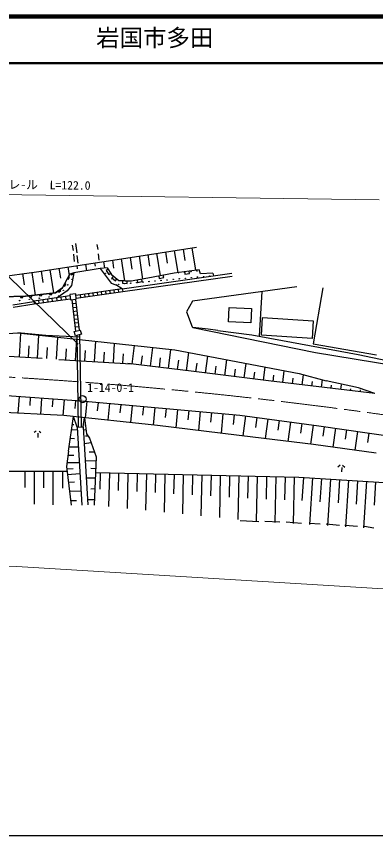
# Model space of a CAD drawing. Units: millimetres, scale not verified. Extents: x 40000 to 680000, y 20000 to 380000.
# Drawn here: x 388002 to 464650, y 205000 to 380000 of the extents above; entities that cross this region are included whole.
import ezdxf
from ezdxf.enums import TextEntityAlignment as Align

# ---------------------------------------------------------------- set-up
doc = ezdxf.new("R2010")
doc.units = ezdxf.units.MM
doc.header["$LTSCALE"] = 1000
doc.linetypes.add('CHAIN', pattern=[18.5, 12, -1.5, 3.5, -1.5])
for name, color, linetype, lineweight in [('M-BGD', 7, 'Continuous', 25), ('M-BMK', 2, 'CHAIN', 13), ('M-BMK-SRVR', 3, 'Continuous', 25), ('M-STR-HTXT', 7, 'Continuous', 13), ('M-TTL', 2, 'Continuous', 140), ('M-TTL-BAND', 7, 'Continuous', 25), ('M-TTL-LINE', 7, 'Continuous', 50), ('M-TTL-TXT', 7, 'Continuous', 13)]:
    doc.layers.add(name, color=color, linetype=linetype, lineweight=lineweight)
doc.styles.add('ＭＳ ゴシック', font='')
doc.styles.get('ＭＳ ゴシック').set_extended_font_data('MS Gothic')

# ---------------------------------------------------------------- blocks, each defined once
blk = doc.blocks.new('BUHIN1')
at = {"color": 3, "linetype": 'Continuous', "lineweight": 25}
for radius in [750, 22.5]:
    blk.add_circle((0, 0), radius, dxfattribs=at)
blk = doc.blocks.new('BUHIN5')
at = {"color": 7, "linetype": 'Continuous', "lineweight": 25}
blk.add_lwpolyline([(-55, -497), (442, -552), (552, 442), (55, 497)], dxfattribs=at)
blk = doc.blocks.new('BUHIN6')
at = {"color": 7, "linetype": 'Continuous', "lineweight": 25}
blk.add_lwpolyline([(-27, -249), (221, -276), (276, 221), (27, 249)], dxfattribs=at)

msp = doc.modelspace()

# ---------------------------------------------------------------- linework, layer by layer
at = {"layer": 'M-BGD'}
for p, q in [((399936, 331124), (400105, 330024)), ((400613, 331463), (400867, 329516)), ((405185, 331294), (405354, 330193)), ((400190, 329177), (400359, 327653)), ((405439, 329262), (405608, 327907)), ((413228, 328669), (426399, 330708)), ((416051, 329106), (416429, 326661)), ((417932, 329397), (418681, 324560)), ((419814, 329688), (420184, 327296)), ((421695, 329980), (422432, 325218)), ((423577, 330271), (423947, 327879)), ((425458, 330562), (426202, 325757)), ((392316, 325452), (413228, 328669)), ((400867, 328923), (401121, 327314)), ((404673, 327353), (404780, 326660)), ((406575, 327645), (406792, 326232)), ((408476, 327938), (408739, 326227)), ((410377, 328230), (411103, 323508)), ((412278, 328523), (412662, 326025)), ((414169, 328815), (414934, 323873)), ((393267, 325598), (393645, 323142)), ((395168, 325891), (395934, 320911)), ((397069, 326183), (397397, 324049)), ((398970, 326476), (399255, 324625)), ((405862, 326129), (400274, 325198)), ((400871, 326768), (400982, 326051)), ((402772, 327061), (402989, 325650)), ((407386, 326298), (405862, 326129)), ((405862, 326129), (408233, 322996)), ((407386, 326298), (408318, 324859)), ((427029, 325875), (421695, 325113)), ((427029, 325875), (421695, 325113)), ((427283, 325028), (427029, 325875)), ((364206, 321642), (392316, 325452)), ((389305, 325044), (389633, 322624)), ((391312, 325316), (391973, 320442)), ((397819, 321980), (399428, 324944)), ((399428, 324944), (400274, 325198)), ((400274, 325198), (399428, 324944)), ((400274, 325198), (399766, 322488)), ((408318, 324859), (409842, 323589)), ((410604, 321812), (433972, 325114)), ((410688, 321218), (434056, 324520)), ((416022, 324097), (412466, 323420)), ((421695, 325113), (416022, 324097)), ((429908, 325113), (427283, 325028)), ((429908, 325113), (430065, 324562)), ((399766, 322488), (398835, 321388)), ((399766, 322488), (398835, 321388)), ((408233, 322996), (409249, 322658)), ((410604, 321812), (409249, 322658)), ((409842, 323589), (412466, 323420)), ((412466, 323420), (409842, 323589)), ((447857, 322234), (425590, 319186)), ((389945, 320202), (396380, 320964)), ((396380, 320964), (389945, 320202)), ((399426, 320288), (391724, 319188)), ((396380, 320964), (397819, 321980)), ((397819, 321980), (396380, 320964)), ((398835, 321388), (396724, 319902)), ((400666, 320715), (399395, 320586)), ((399395, 320586), (399512, 319440)), ((400783, 319570), (400666, 320715)), ((410602, 321812), (400701, 320374)), ((400762, 319776), (410688, 321218)), ((401601, 320504), (401687, 319911)), ((402501, 320635), (402587, 320041)), ((403401, 320766), (403487, 320172)), ((404301, 320897), (404388, 320303)), ((405201, 321027), (405288, 320434)), ((406102, 321158), (406188, 320564)), ((407002, 321289), (407088, 320695)), ((407902, 321420), (407988, 320826)), ((408802, 321550), (408888, 320957)), ((409702, 321681), (409788, 321087)), ((410604, 321812), (410688, 321218)), ((440401, 321213), (439780, 311696)), ((453399, 321994), (451296, 310076)), ((384865, 320118), (389945, 320202)), ((389945, 320202), (384865, 320118)), ((387262, 318413), (391734, 319088)), ((387320, 317916), (391808, 318594)), ((391724, 319188), (391808, 318594)), ((391808, 318594), (399487, 319690)), ((392686, 319326), (392771, 318732)), ((393649, 319463), (393734, 318869)), ((394612, 319600), (394697, 319006)), ((395575, 319738), (395659, 319144)), ((396537, 319875), (396622, 319281)), ((397500, 320013), (397585, 319419)), ((398463, 320150), (398548, 319556)), ((399512, 319440), (400783, 319570)), ((399838, 319473), (400615, 312735)), ((399934, 318636), (400729, 318728)), ((400634, 319554), (401396, 312944)), ((425590, 319186), (424320, 316900)), ((400030, 317810), (400824, 317902)), ((400125, 316984), (400920, 317076)), ((424320, 316900), (425505, 313683)), ((433274, 314742), (433404, 317791)), ((433404, 317791), (438134, 317590)), ((438134, 317590), (438004, 314541)), ((400220, 316157), (401015, 316249)), ((400316, 315331), (401110, 315423)), ((440269, 311924), (440521, 315698)), ((440521, 315698), (451353, 314976)), ((400411, 314505), (401206, 314597)), ((400506, 313679), (401301, 313770)), ((425505, 313683), (425674, 313514)), ((425674, 313514), (451836, 308180)), ((428892, 313175), (425674, 313514)), ((438004, 314541), (433274, 314742)), ((451353, 314976), (451101, 311202)), ((360817, 310651), (388336, 312413)), ((394263, 311820), (388336, 312413)), ((388336, 312413), (410011, 310042)), ((388631, 307236), (388932, 312348)), ((392521, 307007), (392811, 311924)), ((401460, 311482), (394263, 311820)), ((400359, 312667), (401629, 313006)), ((400604, 311750), (400359, 312667)), ((401874, 312089), (400604, 311750)), ((400867, 311820), (401209, 292278)), ((401465, 311980), (401808, 292314)), ((401629, 313006), (401874, 312089)), ((431008, 312921), (428892, 313175)), ((431008, 312921), (438205, 311990)), ((438205, 311990), (460896, 307756)), ((451101, 311202), (440269, 311924)), ((396538, 306767), (396822, 311485)), ((400597, 306523), (400869, 311042)), ((404656, 306279), (404916, 310599)), ((408715, 306035), (408962, 310157)), ((410011, 310042), (421780, 308772)), ((451296, 310076), (464867, 307681)), ((393494, 306950), (374041, 308094)), ((390576, 307121), (390724, 309629)), ((394509, 306889), (394653, 309297)), ((398568, 306645), (398706, 308954)), ((402626, 306401), (402759, 308611)), ((406685, 306157), (406812, 308267)), ((412725, 305734), (413209, 309697)), ((416590, 305261), (417081, 309279)), ((420454, 304789), (420952, 308861)), ((421780, 308772), (448365, 303692)), ((424319, 304317), (424793, 308196)), ((451836, 308180), (484772, 302846)), ((397057, 306740), (412466, 305809)), ((410744, 305913), (410865, 307925)), ((414657, 305498), (414901, 307493)), ((418522, 305025), (418769, 307048)), ((422387, 304553), (422632, 306558)), ((428377, 303810), (428831, 307425)), ((432500, 303292), (432921, 306643)), ((460896, 307756), (482570, 303269)), ((425285, 304199), (411759, 305852)), ((426316, 304069), (426551, 305942)), ((430438, 303551), (430657, 305293)), ((434561, 303033), (434763, 304643)), ((436622, 302774), (437010, 305862)), ((440745, 302257), (441100, 305080)), ((441776, 302127), (425285, 304199)), ((438684, 302516), (438869, 303993)), ((442806, 302006), (442965, 303350)), ((444868, 301763), (445167, 304303)), ((448365, 303692), (454122, 302168)), ((448991, 301278), (449247, 303459)), ((464452, 299459), (441776, 302127)), ((446929, 301521), (447070, 302717)), ((451052, 301036), (451163, 301979)), ((453114, 300793), (453301, 302385)), ((460980, 300644), (454122, 302168)), ((455175, 300551), (455252, 301201)), ((457237, 300308), (457356, 301320)), ((372927, 299967), (401798, 297850)), ((459299, 300065), (459341, 300427)), ((464452, 299459), (460980, 300644)), ((461360, 299823), (461411, 300257)), ((463422, 299580), (463430, 299653)), ((388566, 298820), (388302, 295226)), ((390972, 298644), (390842, 296873)), ((393378, 298468), (393122, 294977)), ((395784, 298291), (395657, 296572)), ((398189, 298115), (397941, 294729)), ((400595, 297938), (400469, 296212)), ((401798, 297850), (435665, 294802)), ((403008, 297741), (402693, 294238)), ((405427, 297523), (405268, 295753)), ((407846, 297306), (407524, 293726)), ((410265, 297088), (410102, 295279)), ((412684, 296870), (412355, 293214)), ((415103, 296653), (414937, 294805)), ((417522, 296435), (417186, 292702)), ((419941, 296217), (419771, 294321)), ((422360, 295999), (422012, 292133)), ((424779, 295782), (424602, 293812)), ((398158, 294718), (378430, 295734)), ((418139, 292601), (398158, 294718)), ((399089, 287098), (400190, 294503)), ((400952, 292262), (400190, 294503)), ((402250, 292341), (402543, 294254)), ((402543, 294254), (402984, 290823)), ((427199, 295564), (426837, 291550)), ((429618, 295346), (429434, 293303)), ((432037, 295129), (431662, 290967)), ((434456, 294911), (434265, 292793)), ((435665, 294802), (452514, 292516)), ((436869, 294639), (436295, 290408)), ((439276, 294312), (438991, 292214)), ((399939, 292810), (400235, 292793)), ((400952, 292262), (402250, 292341)), ((400952, 292262), (401968, 275583)), ((402250, 292341), (403266, 275662)), ((402747, 292670), (402623, 292654)), ((438459, 290146), (418139, 292601)), ((441683, 293986), (441117, 289816)), ((444090, 293659), (443809, 291588)), ((446497, 293332), (445938, 289217)), ((448904, 293006), (448626, 290962)), ((451311, 292679), (450760, 288618)), ((452514, 292516), (469108, 290146)), ((453700, 292347), (453411, 290323)), ((392231, 291416), (391808, 291077)), ((392570, 290992), (392570, 290061)), ((392824, 291416), (393247, 291077)), ((399777, 291726), (400988, 291684)), ((402874, 291681), (402292, 291645)), ((402984, 290823), (403576, 289892)), ((456070, 292008), (455493, 287969)), ((458441, 291670), (458153, 289654)), ((460811, 291331), (460237, 287308)), ((463182, 290992), (462895, 288985)), ((399502, 289875), (400373, 289853)), ((403936, 288897), (402471, 288713)), ((403280, 290358), (402720, 290307)), ((403576, 289892), (405016, 285912)), ((451413, 288537), (438459, 290146)), ((399089, 287098), (398666, 283880)), ((399227, 288024), (401208, 288066)), ((464790, 286674), (451413, 288537)), ((398984, 286294), (400255, 286292)), ((404656, 286907), (403541, 286875)), ((405016, 285912), (404592, 275583)), ((398666, 283880), (399004, 281510)), ((398772, 284685), (401411, 284729)), ((404982, 285068), (402696, 285010)), ((457086, 284134), (456578, 283711)), ((457424, 283626), (457340, 282695)), ((457594, 284134), (458102, 283711)), ((354724, 282864), (398816, 282829)), ((389797, 282836), (389795, 279330)), ((391802, 282834), (391796, 275774)), ((393806, 282833), (393803, 279279)), ((395810, 282831), (395804, 275677)), ((397814, 282830), (397811, 279229)), ((398741, 283354), (400138, 283426)), ((398910, 282169), (401557, 282332)), ((404912, 283380), (403851, 283424)), ((404878, 282536), (448280, 281594)), ((405864, 282515), (405788, 278994)), ((407837, 282472), (407681, 275278)), ((409810, 282429), (409730, 278756)), ((411783, 282386), (411620, 274889)), ((413756, 282344), (413673, 278519)), ((415728, 282301), (415559, 274500)), ((417701, 282258), (417615, 278282)), ((419674, 282215), (419498, 274111)), ((421647, 282172), (421557, 278044)), ((423620, 282129), (423437, 273721)), ((425593, 282087), (425500, 277807)), ((427565, 282044), (427376, 273332)), ((429538, 282001), (429442, 277569)), ((431511, 281958), (431315, 272943)), ((433484, 281915), (433384, 277332)), ((435457, 281872), (435255, 272554)), ((437430, 281830), (437327, 277095)), ((439403, 281787), (439194, 272165)), ((399004, 281510), (399682, 275583)), ((399117, 280522), (400418, 280583)), ((404830, 281378), (402919, 281356)), ((441375, 281744), (441270, 276884)), ((443348, 281701), (443135, 271904)), ((445321, 281658), (445214, 276721)), ((447294, 281615), (447078, 271662)), ((448280, 281594), (473297, 280024)), ((449243, 281534), (448930, 276551)), ((451167, 281413), (450542, 271450)), ((453091, 281292), (452779, 276312)), ((455016, 281171), (454391, 271214)), ((456940, 281050), (456628, 276074)), ((458864, 280930), (458240, 270979)), ((460789, 280809), (460476, 275835)), ((462713, 280688), (462089, 270743)), ((464637, 280567), (464325, 275596)), ((399343, 278547), (401780, 278675)), ((404735, 279060), (403867, 279021)), ((399569, 276571), (400791, 276621)), ((404640, 276742), (403203, 276693)), ((435750, 272281), (439729, 272112)), ((440999, 272196), (444216, 272027)), ((445571, 272027), (448873, 271773)), ((450482, 271773), (452852, 271604)), ((454122, 271604), (456916, 271350)), ((458102, 271350), (460811, 271096)), ((462250, 271096), (464282, 270757))]:
    msp.add_line(p, q, dxfattribs=at)
for centre in [(425232, 325474), (426527, 325591), (399884, 323828), (406989, 325121), (408402, 323944), (420171, 323708), (421466, 323826), (422761, 323944), (423937, 325356), (424055, 324061), (425350, 324179), (426644, 324297), (427939, 324414), (429234, 324532), (398955, 322650), (409814, 322767), (411109, 322884), (412403, 323002), (413698, 323120), (414993, 323237), (416287, 323355), (417582, 323473), (418877, 323590), (397098, 320294), (398027, 321472), (388672, 319296), (390778, 319545), (392885, 319795), (394992, 320044)]:
    msp.add_circle(centre, 50, dxfattribs=at)
msp.add_arc((422643, 325238), 50, 176.51107, 19.74892, dxfattribs=at)
at = {"layer": 'M-BMK'}
msp.add_arc((326372, -695251), 1000000, 76.16725, 87.54355, dxfattribs=at)
at = {"layer": 'M-STR-HTXT'}
for p, q in [((342532, 342470), (465442, 340848)), ((380886, 329685), (401169, 309947)), ((165750, 259918), (388082, 262460)), ((388082, 262460), (498868, 255746)), ((388082, 262460), (498868, 255746))]:
    msp.add_line(p, q, dxfattribs=at)
at = {"layer": 'M-TTL'}
msp.add_line((680000, 380000), (40000, 380000), dxfattribs=at)
at = {"layer": 'M-TTL-BAND'}
msp.add_line((40000, 205000), (579000, 205000), dxfattribs=at)
at = {"layer": 'M-TTL-LINE'}
msp.add_line((40000, 370000), (680000, 370000), dxfattribs=at)

# ---------------------------------------------------------------- block references
at = {"layer": 'M-BGD'}
for name, p, rotation in [('BUHIN5', (407852, 325579), 219.19792), ('BUHIN5', (424362, 325494), 284.39784), ('BUHIN6', (399026, 324203), 337.77238), ('BUHIN6', (399851, 325071), 292.97974), ('BUHIN5', (409080, 324224), 236.46214), ('BUHIN5', (414244, 323759), 287.04689), ('BUHIN5', (418859, 324605), 286.42142), ('BUHIN6', (398222, 322721), 337.77238), ('BUHIN5', (411154, 323505), 272.58268), ('BUHIN6', (391018, 320329), 283.02097), ('BUHIN6', (393163, 320583), 283.02097), ('BUHIN6', (395308, 320837), 283.02097), ('BUHIN6', (397100, 321472), 311.4919), ('BUHIN6', (389099, 320188), 277.21504), ('BUHIN1', (402112, 298230), 6.26776)]:
    msp.add_blockref(name, p, dxfattribs=dict(at, rotation=rotation))

# ---------------------------------------------------------------- texts
at = {"layer": 'M-BMK-SRVR', "style": 'ＭＳ ゴシック'}
msp.add_text('1-14-0-1', height=1833, dxfattribs=at).set_placement((403112, 299230), align=Align.BOTTOM_LEFT)
at = {"layer": 'M-STR-HTXT', "style": 'ＭＳ ゴシック'}
msp.add_text('ガ-ドレ-ル\u3000L=122.0', height=1833, rotation=359.3, dxfattribs=at).set_placement((380084, 342702), align=Align.BOTTOM_LEFT)
at = {"layer": 'M-TTL-TXT', "style": 'ＭＳ ゴシック'}
msp.add_text('岩国市多田', height=3666, dxfattribs=at).set_placement((405024, 372500), align=Align.BOTTOM_LEFT)

doc.saveas('drawing.dxf')
